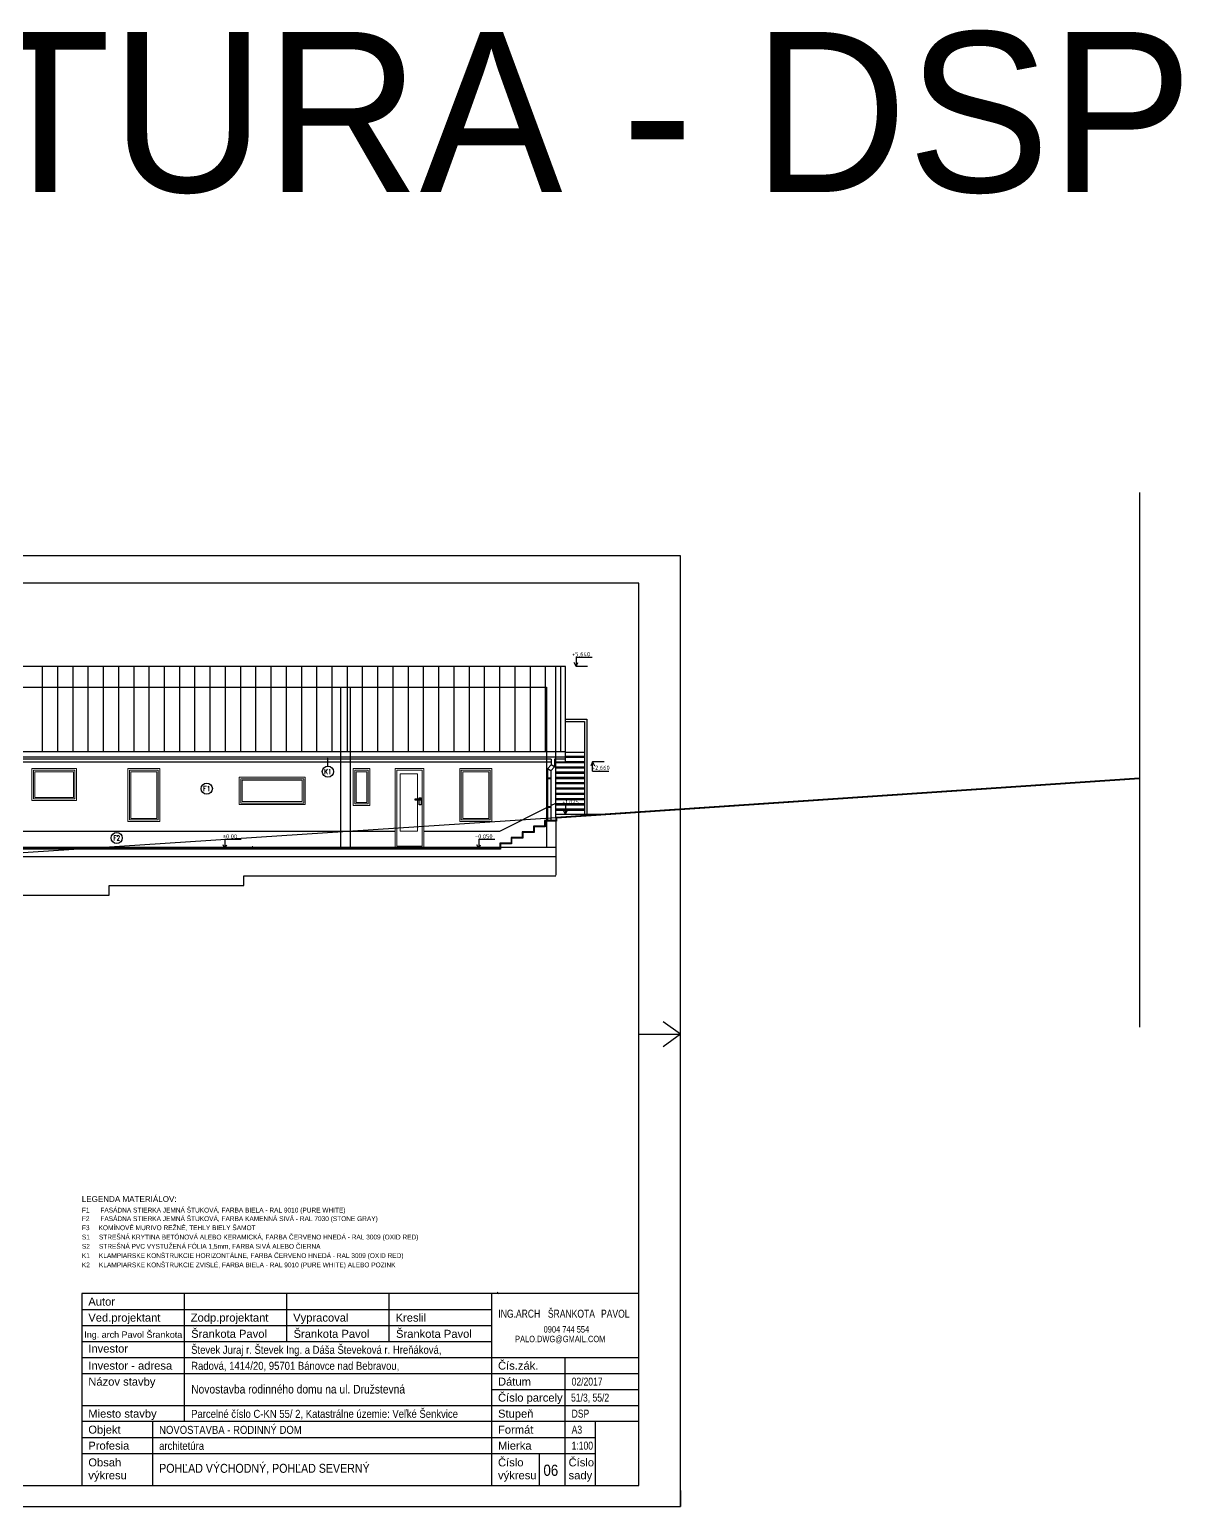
# Model space of a CAD drawing. Header units: millimetres. Extents: x 462666 to 1244237, y 2328025 to 3795663.
# Drawn here: x 1084491 to 1120480, y 2906320 to 2952462 of the extents above; entities that cross this region are included whole.
import ezdxf
from ezdxf.enums import TextEntityAlignment as Align
from ezdxf.lldxf.tags import DXFTag

# ---------------------------------------------------------------- set-up
doc = ezdxf.new("R2010")
doc.units = ezdxf.units.MM
for name, color, linetype in [('KOTY', 96, 'Continuous'), ('MUR-POH', 64, 'Continuous'), ('MUR_POH', 64, 'Continuous'), ('MUR_REZ', 3, 'Continuous'), ('PLE_REZ', 200, 'Continuous'), ('PLO_LIN', 6, 'Continuous'), ('POP', 7, 'Continuous'), ('RAM_100', 160, 'Continuous'), ('ROZPISKA100', 7, 'Continuous'), ('TXT_50', 50, 'Continuous'), ('TXT_50_MIESTN', 7, 'Continuous'), ('ZAK_DIM', 7, 'Continuous')]:
    doc.layers.add(name, color=color, linetype=linetype)
doc.layers.add('P', color=250, linetype='Continuous', lineweight=100)
doc.layers.add('Srafy', color=8, linetype='Continuous', lineweight=5)
doc.styles.add('ARIAL', font='arial.ttf', dxfattribs={"height": 250})
doc.styles.add('ISOCP.SHX', font='ISOCP.shx', dxfattribs={"height": 150})
doc.styles.add('ROMANS', font='arial.ttf', dxfattribs={"width": 0.85})
doc.styles.add('SIMPLEX.SHX', font='SIMPLEX.SHX', dxfattribs={"width": 0.7})
tags = doc.linetypes.add('DASHED', pattern=[0.75, 0.5, -0.25]).pattern_tags.tags
tags[6:7] = [DXFTag(74, 4), DXFTag(75, 0), DXFTag(340, '0'), DXFTag(46, 1.0), DXFTag(50, 0.0), DXFTag(44, 0.0), DXFTag(45, 0.0)]
tags[4:5] = [DXFTag(74, 4), DXFTag(75, 0), DXFTag(340, '0'), DXFTag(46, 1.0), DXFTag(50, 0.0), DXFTag(44, 0.0), DXFTag(45, 0.0)]

# ---------------------------------------------------------------- blocks, each defined once
blk = doc.blocks.new('Z_RAM_A_3_hp 1220')
at = {"layer": 'POP', "linetype": 'Continuous'}
blk.add_lwpolyline([(-288.5, -408), (-6.5, -408), (-6.5, -13), (-288.5, -13)], close=True, dxfattribs=at)
at = {"layer": 'RAM_100', "linetype": 'Continuous'}
for p, q in [((-147.5, 0), (-151.4, -5.38)), ((-147.5, -13), (-147.5, 0)), ((-147.5, 0), (-143.6, -5.38))]:
    blk.add_line(p, q, dxfattribs=at)
for points in [[(-297, -420), (0, -420), (0, 0), (-297, 0)], [(-288.5, -13), (-288.5, -408), (-6.5, -408), (-6.5, -13)]]:
    blk.add_lwpolyline(points, close=True, dxfattribs=at)
blk.add_text('rkmk 1:1 A3  hp1220c/aug 2008', height=3.2, rotation=90, dxfattribs=at).set_placement((-292.52, -406.58))
blk = doc.blocks.new('KOTA_V_REZ')
for p, q in [((0, 0), (-57, 121)), ((0, 293), (0, 0)), ((0, 293), (509, 293)), ((0, 0), (57, 121))]:
    blk.add_line(p, q)
at = {"color": 7, "style": 'ISOCP.SHX'}
blk.add_attdef('±0.000', text='', height=120, dxfattribs=at).set_placement((210, 384), align=Align.MIDDLE_CENTER)

msp = doc.modelspace()

# ---------------------------------------------------------------- linework, layer by layer
at = {"layer": 'KOTY'}
msp.add_line((1104827.7, 2906820.4), (1104827.7, 2906320.4), dxfattribs=at)
at = {"layer": 'MUR-POH', "color": 1}
msp.add_lwpolyline([(1119166.7, 2938001.6), (1119166.7, 2921293.5)], dxfattribs=at)
at = {"layer": 'MUR-POH', "color": 252}
msp.add_lwpolyline([(1096726.8, 2928430.3), (1096726.8, 2928386.5), (1096544.1, 2928386.5), (1096544.1, 2928430.3)], close=True, dxfattribs=at)
for points in [[(1096664.3, 2928430.3), (1096664.3, 2928456), (1096726.8, 2928456), (1096726.8, 2928243.9), (1096664.3, 2928243.9), (1096664.3, 2928386.5)], [(1096812.6, 2927421.7), (1099183.8, 2927421.7), (1100677.5, 2928168.5)], [(1100777.5, 2928218.5), (1100933.8, 2928296.7)], [(1083661.3, 2927421.7), (1095912.6, 2927421.7)]]:
    msp.add_lwpolyline(points, dxfattribs=at)
at = {"layer": 'MUR_POH', "color": 8, "linetype": 'ByBlock', "ltscale": 250}
for p, q in [((1084897.5, 2929911.4), (1084897.5, 2932563.6)), ((1085373.8, 2929911.4), (1085373.8, 2932563.6)), ((1085850, 2929911.4), (1085850, 2932563.6)), ((1086326.2, 2929911.4), (1086326.2, 2932563.6)), ((1086802.5, 2929911.4), (1086802.5, 2932563.6)), ((1087278.8, 2929911.4), (1087278.8, 2932563.6)), ((1087755, 2929911.4), (1087755, 2932563.6)), ((1088231.2, 2929911.4), (1088231.2, 2932563.6)), ((1088707.5, 2929911.4), (1088707.5, 2932563.6)), ((1089183.8, 2929911.4), (1089183.8, 2932563.6)), ((1089660, 2929911.4), (1089660, 2932563.6)), ((1090136.2, 2929911.4), (1090136.2, 2932563.6)), ((1090612.5, 2929911.4), (1090612.5, 2932563.6)), ((1091088.8, 2929911.4), (1091088.8, 2932563.6)), ((1091565, 2929911.4), (1091565, 2932563.6)), ((1092041.2, 2929911.4), (1092041.2, 2932563.6)), ((1092517.5, 2929911.4), (1092517.5, 2932563.6)), ((1092993.8, 2929911.4), (1092993.8, 2932563.6)), ((1093470, 2929911.4), (1093470, 2932563.6)), ((1093946.2, 2929911.4), (1093946.2, 2932563.6)), ((1094422.5, 2929911.4), (1094422.5, 2932563.6)), ((1094898.8, 2929911.4), (1094898.8, 2932563.6)), ((1095375, 2929911.4), (1095375, 2932563.6)), ((1095851.2, 2929911.4), (1095851.2, 2932563.6)), ((1096327.5, 2929911.4), (1096327.5, 2932563.6)), ((1096803.8, 2929911.4), (1096803.8, 2932563.6)), ((1097280, 2929911.4), (1097280, 2932563.6)), ((1097756.2, 2929911.4), (1097756.2, 2932563.6)), ((1098232.5, 2929911.4), (1098232.5, 2932563.6)), ((1098708.8, 2929911.4), (1098708.8, 2932563.6)), ((1099185, 2929911.4), (1099185, 2932563.6)), ((1099661.2, 2929911.4), (1099661.2, 2932563.6)), ((1100137.5, 2929911.4), (1100137.5, 2932563.6)), ((1100613.8, 2929911.4), (1100613.8, 2932563.6)), ((1101090, 2929911.4), (1101090, 2932563.6))]:
    msp.add_line(p, q, dxfattribs=at)
at = {"layer": 'MUR_POH', "color": 8, "linetype": 'DASHED', "ltscale": 250, "flags": 128}
for points in [[(1100933.8, 2929580.5), (1100933.8, 2932563.6)], [(1079485.4, 2931919.5), (1100643.4, 2931919.5), (1100643.4, 2926921.7)], [(1094204.4, 2931919.5), (1094204.4, 2926921.7)], [(1094504.4, 2931919.5), (1094504.4, 2926921.7)], [(1076511.3, 2926244.7), (1100933.8, 2927846.7)], [(1076911.3, 2926921.7), (1100933.8, 2926921.7)], [(1082461.3, 2926642.4), (1082461.3, 2925421.7), (1086976, 2925421.7), (1086976, 2925721.7)], [(1086976, 2925721.7), (1091190.7, 2925721.7), (1091190.7, 2926021.7)], [(1091190.7, 2926021.7), (1100933.8, 2926021.7)]]:
    msp.add_lwpolyline(points, dxfattribs=at)
at = {"layer": 'MUR_POH', "color": 8, "linetype": 'DASHED', "ltscale": 250}
for points in [[(1100933.8, 2927769.8), (1100933.8, 2926047.4)], [(1076911.3, 2926621.7), (1100933.8, 2926621.7)]]:
    msp.add_lwpolyline(points, dxfattribs=at)
at = {"layer": 'MUR_REZ'}
msp.add_line((1101234.7, 2929586.7), (1101233.8, 2929586.7), dxfattribs=at)
at = {"layer": 'MUR_REZ', "flags": 128}
for points in [[(1100891.7, 2929580.5), (1101233.8, 2929580.5), (1101233.8, 2932563.6), (1076211.3, 2932563.6), (1076211.3, 2929911.4), (1076211.3, 2929580.5)], [(1076211.3, 2929911.4), (1101233.8, 2929911.4)], [(1076466.6, 2929580.5), (1100791.7, 2929580.5)], [(1100933.8, 2927846.7), (1100933.8, 2929580.5)]]:
    msp.add_lwpolyline(points, dxfattribs=at)
at = {"layer": 'MUR_REZ'}
for points in [[(1119166.7, 2929071.7), (1100933.8, 2927846.7), (1100933.8, 2927746.7), (1100583.8, 2927746.7), (1100583.8, 2927571.7), (1100233.8, 2927571.7), (1100233.8, 2927396.7), (1099883.8, 2927396.7), (1099883.8, 2927221.7), (1099533.8, 2927221.7), (1099533.8, 2927046.7), (1099183.8, 2927046.7), (1099183.8, 2926871.7), (1082011.3, 2926871.7)], [(1119167, 2929066.7), (1100938.8, 2927842.1), (1100938.8, 2927741.7), (1100588.8, 2927741.7), (1100588.8, 2927566.7), (1100238.8, 2927566.7), (1100238.8, 2927391.7), (1099888.8, 2927391.7), (1099888.8, 2927216.7), (1099538.8, 2927216.7), (1099538.8, 2927041.7), (1099188.8, 2927041.7), (1099188.8, 2926866.7), (1082016.3, 2926866.7)], [(1119167.3, 2929061.7), (1100943.8, 2927837.4), (1100943.8, 2927736.7), (1100593.8, 2927736.7), (1100593.8, 2927561.7), (1100243.8, 2927561.7), (1100243.8, 2927386.7), (1099893.8, 2927386.7), (1099893.8, 2927211.7), (1099543.8, 2927211.7), (1099543.8, 2927036.7), (1099193.8, 2927036.7), (1099193.8, 2926861.7), (1082021.3, 2926861.7)], [(1119167.7, 2929056.7), (1100948.8, 2927832.7), (1100948.8, 2927731.7), (1100598.8, 2927731.7), (1100598.8, 2927556.7), (1100248.8, 2927556.7), (1100248.8, 2927381.7), (1099898.8, 2927381.7), (1099898.8, 2927206.7), (1099548.8, 2927206.7), (1099548.8, 2927031.7), (1099198.8, 2927031.7), (1099198.8, 2926856.7), (1082026.3, 2926856.7)], [(1119168, 2929051.7), (1100953.8, 2927828), (1100953.8, 2927726.7), (1100603.8, 2927726.7), (1100603.8, 2927551.7), (1100253.8, 2927551.7), (1100253.8, 2927376.7), (1099903.8, 2927376.7), (1099903.8, 2927201.7), (1099553.8, 2927201.7), (1099553.8, 2927026.7), (1099203.8, 2927026.7), (1099203.8, 2926851.7), (1082031.3, 2926851.7)]]:
    msp.add_lwpolyline(points, dxfattribs=at)
at = {"layer": 'P', "color": 252, "linetype": 'Continuous'}
msp.add_lwpolyline([(1099131.3, 2913000.5), (1099109.1, 2912970.4)], dxfattribs=at)
at = {"layer": 'PLE_REZ', "linetype": 'Continuous'}
for p, q in [((1101233.8, 2929730), (1076211.3, 2929730)), ((1100791.7, 2929664), (1076466.6, 2929664)), ((1100791.7, 2929664), (1100791.7, 2929486.7)), ((1100891.7, 2929664), (1100891.7, 2929429)), ((1101233.8, 2929664), (1100891.7, 2929664)), ((1100791.7, 2929486.7), (1100677.5, 2929363.4)), ((1100777.5, 2929305.7), (1100677.5, 2929363.4)), ((1100677.5, 2929363.4), (1100677.5, 2927769.8)), ((1100777.5, 2929075.6), (1100677.5, 2929075.6)), ((1100891.7, 2929429), (1100777.5, 2929305.7)), ((1100777.5, 2929305.7), (1100777.5, 2927769.8)), ((1100891.7, 2929429), (1100791.7, 2929486.7)), ((1100777.5, 2929050.6), (1100677.5, 2929050.6)), ((1100777.5, 2928182.7), (1100677.5, 2928182.7)), ((1100777.5, 2928157.7), (1100677.5, 2928157.7))]:
    msp.add_line(p, q, dxfattribs=at)
at = {"layer": 'PLO_LIN', "color": 252}
for p, q in [((1101833.8, 2929551.7), (1100933.8, 2929551.7)), ((1101833.8, 2929751.7), (1101233.8, 2929751.7)), ((1101833.8, 2929716.7), (1101233.8, 2929716.7)), ((1101833.8, 2929586.7), (1101233.8, 2929586.7)), ((1101833.8, 2929421.7), (1100933.8, 2929421.7)), ((1101833.8, 2929386.7), (1100933.8, 2929386.7)), ((1101833.8, 2929256.7), (1100933.8, 2929256.7)), ((1101833.8, 2929221.7), (1100933.8, 2929221.7)), ((1101833.8, 2929091.7), (1100933.8, 2929091.7)), ((1101833.8, 2929056.7), (1100933.8, 2929056.7)), ((1101833.8, 2928926.7), (1100933.8, 2928926.7)), ((1101833.8, 2928891.7), (1100933.8, 2928891.7)), ((1101833.8, 2928761.7), (1100933.8, 2928761.7)), ((1101833.8, 2928726.7), (1100933.8, 2928726.7)), ((1101833.8, 2928596.7), (1100933.8, 2928596.7)), ((1101833.8, 2928561.7), (1100933.8, 2928561.7)), ((1101833.8, 2928431.7), (1100933.8, 2928431.7)), ((1101833.8, 2928396.7), (1100933.8, 2928396.7)), ((1101833.8, 2928266.7), (1100933.8, 2928266.7)), ((1101833.8, 2928231.7), (1100933.8, 2928231.7)), ((1101833.8, 2928101.7), (1100933.8, 2928101.7)), ((1101833.8, 2928066.7), (1100933.8, 2928066.7))]:
    msp.add_line(p, q, dxfattribs=at)
for points in [[(1101233.8, 2930916.7), (1101903.8, 2930916.7), (1101903.8, 2927944.8)], [(1101233.8, 2930846.7), (1101833.8, 2930846.7), (1101833.8, 2927944.8)], [(1076211.3, 2929911.4), (1101233.8, 2929911.4)], [(1101233.8, 2929881.7), (1101833.8, 2929881.7), (1101833.8, 2929731.7), (1101233.8, 2929731.7)], [(1101833.8, 2929806.7), (1101833.8, 2927944.8)], [(1100933.8, 2927944.8), (1102393.2, 2927944.8)], [(1101233.8, 2927944.8), (1102393.2, 2927944.8)]]:
    msp.add_lwpolyline(points, dxfattribs=at)
at = {"layer": 'ROZPISKA100', "color": 2}
for p, q in [((1086127.7, 2912970.4), (1086127.7, 2906970.4)), ((1103527.7, 2912970.4), (1086127.7, 2912970.4)), ((1098927.7, 2912970.4), (1098927.7, 2906970.4)), ((1103527.7, 2906970.4), (1103527.7, 2912970.4)), ((1086127.7, 2910970.4), (1103527.7, 2910970.4)), ((1103527.7, 2908970.4), (1086127.7, 2908970.4)), ((1086127.7, 2906970.4), (1103527.7, 2906970.4))]:
    msp.add_line(p, q, dxfattribs=at)
at = {"layer": 'ROZPISKA100'}
for p, q in [((1089327.7, 2908970.4), (1089327.7, 2912970.4)), ((1092527.7, 2911470.4), (1092527.7, 2912970.4)), ((1095727.7, 2911470.4), (1095727.7, 2912970.4)), ((1086127.7, 2912470.4), (1098927.7, 2912470.4)), ((1086127.7, 2911970.4), (1098927.7, 2911970.4)), ((1086127.7, 2911470.4), (1098927.7, 2911470.4)), ((1101227.7, 2906970.4), (1101227.7, 2910970.4)), ((1086127.7, 2910470.4), (1103527.7, 2910470.4)), ((1098927.7, 2909970.4), (1103527.7, 2909970.4)), ((1086127.7, 2909470.4), (1103527.7, 2909470.4)), ((1088327.7, 2908970.4), (1088327.7, 2906974.7)), ((1086127.7, 2908470.4), (1102170.8, 2908470.4)), ((1086127.7, 2907970.4), (1102170.8, 2907970.4)), ((1100427.7, 2906970.4), (1100427.7, 2907970.4))]:
    msp.add_line(p, q, dxfattribs=at)
at = {"layer": 'ROZPISKA100', "flags": 128}
msp.add_lwpolyline([(1102170.8, 2906970.4), (1102170.8, 2908970.4)], dxfattribs=at)
at = {"layer": 'Srafy', "flags": 128}
for points in [[(1085961.3, 2929371.3), (1085961.3, 2928374.5), (1084561.3, 2928374.5), (1084561.3, 2929371.3)], [(1085961.3, 2928374.5), (1085961.3, 2929371.3), (1084561.3, 2929371.3), (1084561.3, 2928374.5)], [(1085911.3, 2929321.3), (1085911.3, 2928424.5), (1084611.3, 2928424.5), (1084611.3, 2929321.3)], [(1085866.3, 2929276.3), (1085866.3, 2928469.5), (1084656.3, 2928469.5), (1084656.3, 2929276.3)], [(1088561.1, 2929371.3), (1088561.1, 2927721.7), (1087561.3, 2927721.7), (1087561.3, 2929371.3)], [(1088561.1, 2927721.7), (1088561.1, 2929371.3), (1087561.3, 2929371.3), (1087561.3, 2927721.7)], [(1088511.1, 2929321.3), (1088511.1, 2927771.7), (1087611.3, 2927771.7), (1087611.3, 2929321.3)], [(1088466.1, 2929276.3), (1088466.1, 2927816.7), (1087656.3, 2927816.7), (1087656.3, 2929276.3)], [(1093106.4, 2929106.7), (1093106.4, 2928246.1), (1091041.8, 2928246.1), (1091041.8, 2929106.7)], [(1093106.4, 2928246.1), (1093106.4, 2929106.7), (1091041.8, 2929106.7), (1091041.8, 2928246.1)], [(1095120, 2928221.7), (1095120, 2929371.3), (1094604.4, 2929371.3), (1094604.4, 2928221.7)], [(1095120, 2929371.3), (1095120, 2928221.7), (1094604.4, 2928221.7), (1094604.4, 2929371.3)], [(1095070, 2929321.3), (1095070, 2928271.7), (1094654.4, 2928271.7), (1094654.4, 2929321.3)], [(1095025, 2929276.3), (1095025, 2928316.7), (1094699.4, 2928316.7), (1094699.4, 2929276.3)], [(1096812.6, 2929371.3), (1096812.6, 2926921.7), (1095912.6, 2926921.7), (1095912.6, 2929371.3)], [(1096762.6, 2929321.3), (1096762.6, 2926951.7), (1095962.6, 2926951.7), (1095962.6, 2929321.3)], [(1098934.5, 2927721.7), (1098934.5, 2929371.3), (1097929.7, 2929371.3), (1097929.7, 2927721.7)], [(1098934.5, 2929371.3), (1098934.5, 2927721.7), (1097929.7, 2927721.7), (1097929.7, 2929371.3)], [(1098884.5, 2929321.3), (1098884.5, 2927771.7), (1097979.7, 2927771.7), (1097979.7, 2929321.3)], [(1098839.5, 2929276.3), (1098839.5, 2927816.7), (1098024.7, 2927816.7), (1098024.7, 2929276.3)], [(1093056.4, 2929056.7), (1093056.4, 2928296.1), (1091091.8, 2928296.1), (1091091.8, 2929056.7)], [(1093011.4, 2929011.7), (1093011.4, 2928341.1), (1091136.8, 2928341.1), (1091136.8, 2929011.7)]]:
    msp.add_lwpolyline(points, close=True, dxfattribs=at)
for points in [[(1096607.6, 2928386.5), (1096607.6, 2927421.7), (1096072.6, 2927421.7), (1096072.6, 2929205.9), (1096607.6, 2929205.9), (1096607.6, 2928430.3)], [(1092392.4, 2929056.7), (1092442.4, 2929056.7)], [(1091453.2, 2926951.7), (1091453.2, 2926921.7)]]:
    msp.add_lwpolyline(points, dxfattribs=at)
at = {"layer": 'TXT_50', "color": 252}
msp.add_line((1093812.6, 2929698.7), (1093812.6, 2929698.7), dxfattribs=at)
at = {"layer": 'TXT_50', "color": 252, "const_width": 12.3, "flags": 128}
msp.add_lwpolyline([(1093806.2, 2929698.7, 1), (1093819, 2929698.7, 1)], format="xyb", close=True, dxfattribs=at)
at = {"layer": 'TXT_50', "color": 252, "flags": 128}
msp.add_lwpolyline([(1093812.6, 2929452), (1093812.6, 2929698.7)], dxfattribs=at)
at = {"layer": 'TXT_50', "color": 252}
for centre in [(1093812.6, 2929276.7), (1090028.3, 2928745.9), (1087214.7, 2927204.2)]:
    msp.add_circle(centre, 175.2, dxfattribs=at)
at = {"layer": 'ZAK_DIM'}
for p, q in [((1101923.9, 2932563.6), (1101564.5, 2932563.6)), ((1102440.3, 2929580.5), (1102080.9, 2929580.5))]:
    msp.add_line(p, q, dxfattribs=at)

# ---------------------------------------------------------------- block references
at = {"layer": 'MUR_POH', "ltscale": 0.3, "xscale": 100, "yscale": 100, "zscale": 100, "rotation": 270.0000000000635}
msp.add_blockref('Z_RAM_A_3_hp 1220', (1104827.7, 2906320.4), dxfattribs=at)
at = {"layer": 'ZAK_DIM'}
ref = msp.add_blockref('KOTA_V_REZ', (1101564.5, 2932563.6), dxfattribs=at)
ref.add_attrib('±0.000', '+5,640', dxfattribs={"height": 130, "style": 'ISOCP.SHX'}).set_placement((1101723.8, 2932947.3), align=Align.MIDDLE_CENTER)
ref = msp.add_blockref('KOTA_V_REZ', (1102080.9, 2929580.5), dxfattribs=dict(at, xscale=-1, rotation=180))
ref.add_attrib('±0.000', '+2,660', dxfattribs={"height": 130, "style": 'ISOCP.SHX'}).set_placement((1102340.3, 2929398.2), align=Align.MIDDLE_CENTER)
ref = msp.add_blockref('KOTA_V_REZ', (1101233.8, 2927944.8), dxfattribs=at)
ref.add_attrib('±0.000', '+1,025', dxfattribs={"height": 130, "style": 'ISOCP.SHX'}).set_placement((1101393.1, 2928328.5), align=Align.MIDDLE_CENTER)
ref = msp.add_blockref('KOTA_V_REZ', (1090594.5, 2926871.7), dxfattribs=at)
ref.add_attrib('±0.000', '%%P0,00', dxfattribs={"height": 130, "style": 'ISOCP.SHX'}).set_placement((1090753.8, 2927255.4), align=Align.MIDDLE_CENTER)
ref = msp.add_blockref('KOTA_V_REZ', (1098523.7, 2926871.7), dxfattribs=at)
ref.add_attrib('±0.000', '-0,050', dxfattribs={"height": 130, "style": 'ISOCP.SHX'}).set_placement((1098683, 2927255.4), align=Align.MIDDLE_CENTER)

# ---------------------------------------------------------------- texts
at = {"layer": 'PLO_LIN', "color": 252, "insert": (1049135.6, 2952387.3), "char_height": 5000, "width": 125710.818, "attachment_point": 1}
msp.add_mtext('{ARCHITEKTURA - DSP}', dxfattribs=at)
at = {"layer": 'ROZPISKA100'}
for s, height, style, p in [('Autor', 250, 'ARIAL', (1086327.7, 2912595.4)), ('Ved.projektant', 250, 'ARIAL', (1086327.7, 2912095.4)), ('Zodp.projektant', 250, 'ARIAL', (1089527.7, 2912095.4)), ('Vypracoval', 250, 'ARIAL', (1092727.7, 2912095.4)), ('Kreslil', 250, 'ARIAL', (1095927.7, 2912095.4)), ('Ing. arch Pavol Šrankota ', 200, 'ROMANS', (1086202.7, 2911588.9)), ('Šrankota Pavol', 250, 'ROMANS', (1089540.7, 2911588.9)), ('Šrankota Pavol', 250, 'ROMANS', (1092740.7, 2911588.9)), ('Šrankota Pavol', 250, 'ROMANS', (1095940.7, 2911588.9)), ('Investor', 250, 'ARIAL', (1086327.7, 2911128)), ('Investor - adresa', 250, 'ARIAL', (1086327.7, 2910595.4)), ('Čís.zák.', 250, 'ARIAL', (1099127.7, 2910595.4)), ('Názov stavby', 250, 'ARIAL', (1086327.7, 2910095.4)), ('Dátum', 250, 'ARIAL', (1099127.7, 2910095.4)), ('Číslo parcely', 250, 'ARIAL', (1099127.7, 2909595.4)), ('Miesto stavby', 250, 'ARIAL', (1086327.7, 2909095.4)), ('Stupeň', 250, 'ARIAL', (1099127.7, 2909095.4)), ('Objekt', 250, 'ARIAL', (1086327.7, 2908595.4)), ('Formát', 250, 'ARIAL', (1099127.7, 2908595.4)), ('Profesia', 250, 'ARIAL', (1086327.7, 2908095.4)), ('Mierka', 250, 'ARIAL', (1099127.7, 2908095.4)), ('Obsah', 250, 'ARIAL', (1086327.7, 2907571.9)), ('Číslo', 250, 'ARIAL', (1099127.7, 2907571.9)), ('Číslo', 250, 'ARIAL', (1101332.2, 2907571.9)), ('výkresu', 250, 'ARIAL', (1086327.7, 2907169.4)), ('výkresu', 250, 'ARIAL', (1099127.7, 2907169.4)), ('sady', 250, 'ARIAL', (1101332.2, 2907169.4))]:
    msp.add_text(s, height=height, dxfattribs=dict(at, style=style)).set_placement(p)
at = {"layer": 'ROZPISKA100', "style": 'ROMANS', "width": 0.85}
for s, height, p in [('Števek Juraj r. Števek Ing. a Dáša Števeková r. Hreňáková, ', 250, (1089540.7, 2911088.9)), ('Radová, 1414/20, 95701 Bánovce nad Bebravou,', 250, (1089540.7, 2910588.9)), ('Novostavba rodinného domu na ul. Družstevná', 270, (1089540.7, 2909849.2)), ('Parcelné číslo C-KN 55/ 2, Katastrálne územie:^JVeľké Šenkvice', 250, (1089540.7, 2909088.9)), ('NOVOSTAVBA - RODINNÝ DOM', 250, (1088540.7, 2908588.9)), ('architetúra', 250, (1088540.7, 2908088.9)), ('POHĽAD VÝCHODNÝ, POHĽAD SEVERNÝ', 280, (1088540.7, 2907371.8)), ('06', 350, (1100546.5, 2907276.2))]:
    msp.add_text(s, height=height, dxfattribs=at).set_placement(p)
at = {"layer": 'ROZPISKA100', "width": 0.8}
for tag, p, s in [('ING.ARCH', (1099138.3, 2912217.7), 'KRESLIL'), ('ŠRANKOTA', (1100685, 2912217.7), 'KRESLIL'), ('PAVOL', (1102345, 2912217.7), 'KRESLIL'), ('02/2017', (1101427.7, 2910095.4), 'DÁTUM'), ('51/3, 55/2', (1101409.9, 2909595.4), 'ARCH.ČÍSLO'), ('DSP', (1101427.7, 2909095.4), 'STUPEŇ'), ('A3', (1101427.7, 2908595.4), 'FORMÁT'), ('1:100', (1101427.7, 2908095.4), 'MIERKA')]:
    msp.add_attdef(tag, p, s, height=250, dxfattribs=at)
for tag, p in [('PALO.DWG@GMAIL.COM', (1101071.2, 2911553.1)), ('0904 744 554', (1101263.4, 2911853.3))]:
    msp.add_attdef(tag, text='KRESLIL', height=200, dxfattribs=at).set_placement(p, align=Align.MIDDLE_CENTER)
at = {"layer": 'TXT_50', "color": 252, "style": 'SIMPLEX.SHX', "width": 0.7}
for s, p in [('K1', (1093812.6, 2929276.7)), ('F2', (1087214.7, 2927204.2))]:
    msp.add_text(s, height=150, dxfattribs=at).set_placement(p, align=Align.MIDDLE_CENTER)
at = {"layer": 'TXT_50', "color": 252, "style": 'SIMPLEX.SHX'}
msp.add_text('F1', height=150, dxfattribs=at).set_placement((1090028.3, 2928745.9), align=Align.MIDDLE_CENTER)
at = {"layer": 'TXT_50_MIESTN', "style": 'ROMANS', "width": 0.85}
for s, p in [('F1      FASÁDNA STIERKA JEMNÁ ŠTUKOVÁ, FARBA BIELA - RAL 9010 (PURE WHITE)', (1086127.7, 2915503.9)), ('F2      FASÁDNA STIERKA JEMNÁ ŠTUKOVÁ, FARBA KAMENNÁ SIVÁ - RAL 7030 (STONE GRAY)', (1086127.7, 2915235.6)), ('S1     STREŠNÁ KRYTINA BETÓNOVÁ ALEBO KERAMICKÁ, FARBA ČERVENO HNEDÁ - RAL 3009 (OXID RED)', (1086127.7, 2914662.6)), ('F3     KOMÍNOVÉ MURIVO REŽNÉ, TEHLY BIELY ŠAMOT', (1086127.7, 2914952.9)), ('S2     STREŠNÁ PVC VYSTUŽENÁ FÓLIA 1,5mm, FARBA SIVÁ ALEBO ČIERNA', (1086127.7, 2914372.3)), ('K1     KLAMPIARSKE KONŠTRUKCIE HORIZONTÁLNE, FARBA ČERVENO HNEDÁ - RAL 3009 (OXID RED)', (1086127.7, 2914082)), ('K2     KLAMPIARSKE KONŠTRUKCIE ZVISLÉ, FARBA BIELA - RAL 9010 (PURE WHITE) ALEBO POZINK', (1086127.7, 2913791.6))]:
    msp.add_text(s, height=150, dxfattribs=at).set_placement(p)
at = {"layer": 'TXT_50_MIESTN', "style": 'ROMANS'}
msp.add_text('LEGENDA MATERIÁLOV:', height=180, dxfattribs=at).set_placement((1086123.9, 2915835.5))

doc.saveas('drawing.dxf')
